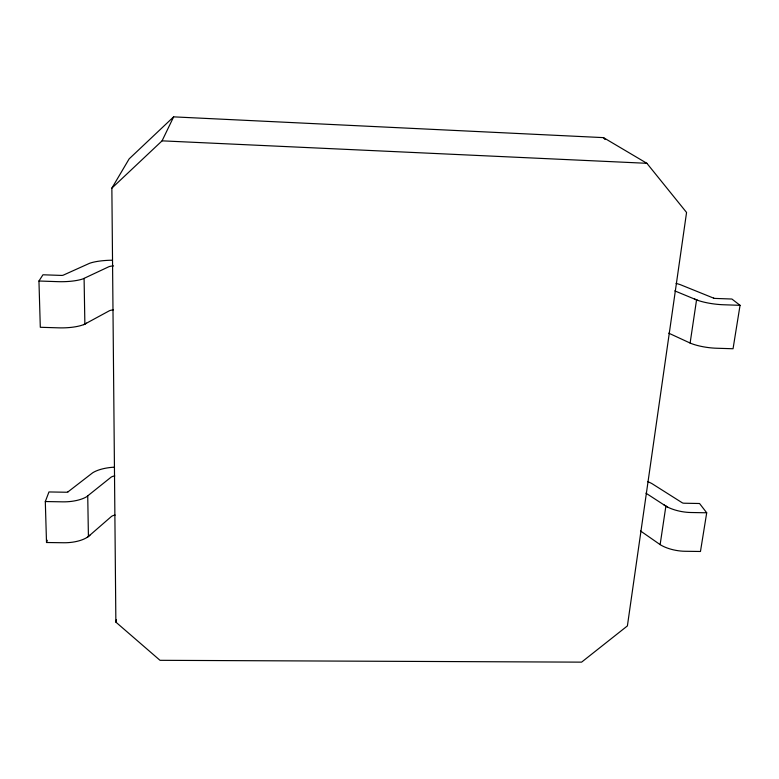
<?xml version="1.0" encoding="UTF-8"?>
<svg xmlns="http://www.w3.org/2000/svg" width="779" height="779" viewBox="0 0 779 779"><rect width="100%" height="100%" fill="white"/><g stroke="black" fill="none" stroke-linecap="round" stroke-linejoin="round"><path stroke-width="1.17" d="M713.535 298.104L713.71 298.153A2.084 0.497 7.3 0 0 715.395 298.435L731.909 299.029L740.05 305.319L733.049 348.749L716.67 348.242A25.055 6.719 7.8 0 1 691.548 343.636L690.116 343.052L696.553 299.896M647.787 481.665A27.489 10.546 8.8 0 1 651.887 483.584L682.336 502.844A1.967 0.76 9.9 0 0 683.904 503.215L699.552 503.507L706.709 512.786L700.467 551.483L684.955 551.269A23.691 9.747 10.4 0 1 661.459 545.417L660.134 544.618L665.879 506.126M115.867 622.129L111.864 188.138L129.148 158.877L173.639 116.86L603.501 137.63L646.891 163.308L686.562 212.463L627.397 625.907L581.601 662.14L160.016 660.319L115.867 622.129L116.363 619.753M89.955 535.134L87.306 537.276A24.86 10.799 -3.4 0 1 63.732 542.749L46.506 542.515L47.305 540.256M46.506 542.515L45.309 501.54L48.97 491.948L66.332 492.24A2.064 0.837 -2.8 0 0 67.909 491.909L68.055 491.831M111.864 188.138L162.071 140.843L173.639 116.86M86.508 323.178L83.684 324.6A26.359 7.488 -0.6 0 1 58.61 327.842L40.304 327.277L38.95 281.005L42.952 274.783L61.395 275.415A2.191 0.555 -0.1 0 0 63.08 275.24L89.546 263.312A30.352 7.537 0.5 0 1 112.108 260.215M87.306 537.432L111.309 516.574A6.359 2.736 -2.1 0 1 115.126 515.085M45.309 501.54L62.748 501.842A25.142 10.205 -2.8 0 0 86.605 496.759L110.91 477.313A6.427 2.58 -1.7 0 1 114.766 475.92M67.958 491.89L92.72 472.756A28.638 11.5 -1.7 0 1 113.997 467.186M83.684 324.707L109.245 310.84A6.729 1.889 0.1 0 1 113.296 309.906M38.95 281.005L57.49 281.647A26.69 6.719 -0.1 0 0 82.895 278.911L108.797 266.759A6.807 1.694 0.5 0 1 113.549 265.921M706.709 512.786L691.031 512.514A23.945 9.202 9.9 0 1 667.223 506.886L663.951 504.87M740.05 305.319L723.487 304.755A25.356 6.018 7.3 0 1 698.013 300.431L694.44 299.019M162.071 140.843L646.891 163.308M713.652 298.143L680.476 284.734A29.066 6.884 6.7 0 0 676.055 283.381M674.789 290.879L698.081 300.528M668.742 333.169L690.116 343.052M645.957 493.175L667.282 507.032M640.552 530.986L660.134 544.618M603.501 137.63L605.02 139.509M84.093 278.444L84.872 324.064M87.735 496.009L88.416 536.468"/></g></svg>
